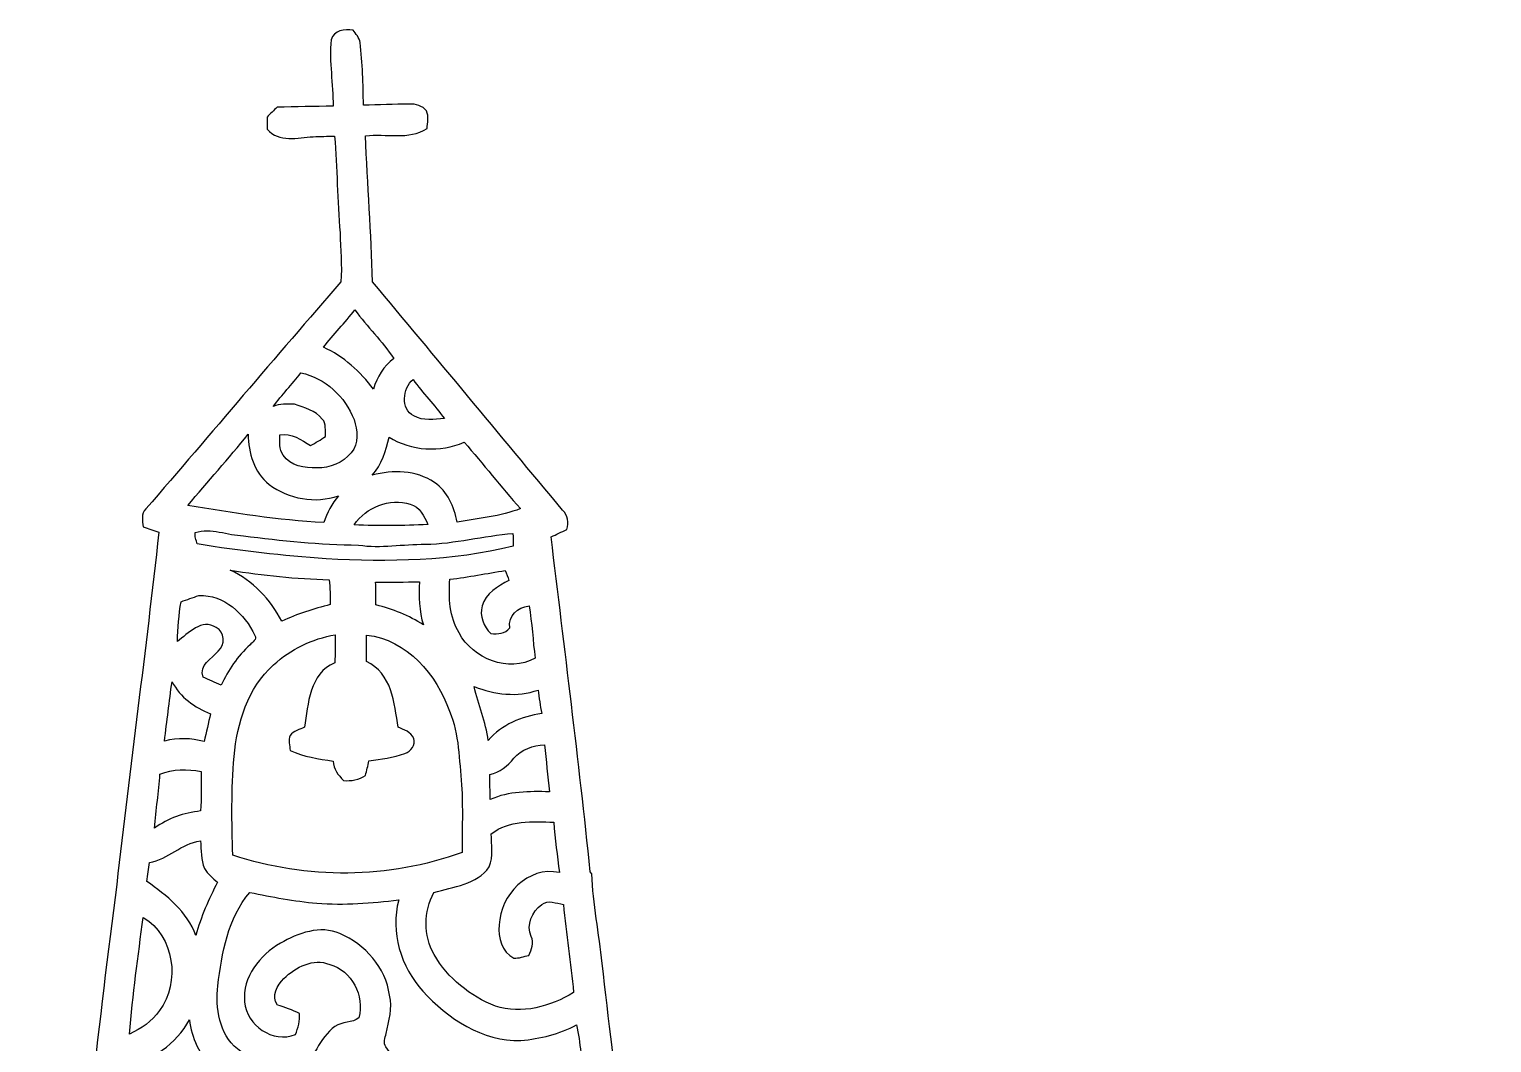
# Model space of a CAD drawing. Header units: centimetres. Extents: x -12.6 to 12.6, y -12.1 to 12.1.
# Drawn here: x -3.6 to 12.57, y 0.92 to 12.13 of the extents above; entities that cross this region are included whole.
import ezdxf

# ---------------------------------------------------------------- set-up
doc = ezdxf.new("R2010")
doc.units = ezdxf.units.CM
doc.header["$MEASUREMENT"] = 0
doc.layers.add('Camada 1', color=7, linetype='Continuous')

msp = doc.modelspace()

# ---------------------------------------------------------------- linework, layer by layer
at = {"layer": 'Camada 1', "color": 156}
for points, knots in [([(-0.26599, 12.0149), (-0.23459, 12.12285), (-0.11465, 12.13131), (-0.0208, 12.12215), (-0.0208, 12.12215), (0.00669, 12.0784), (0.04833, 12.03889), (0.05503, 11.98491), (0.05503, 11.98491), (0.08325, 11.75526), (0.08819, 11.52348), (0.09277, 11.29242), (0.09277, 11.29242), (0.26175, 11.29276), (0.43074, 11.30299), (0.60006, 11.3037), (0.60006, 11.3037), (0.67062, 11.30758), (0.74507, 11.2843), (0.79092, 11.22785), (0.79092, 11.22785), (0.81667, 11.16541), (0.79974, 11.09698), (0.79621, 11.03206), (0.79621, 11.03206), (0.59265, 10.90436), (0.34113, 10.97879), (0.11535, 10.95375), (0.11535, 10.95375), (0.1337, 10.4147), (0.18204, 9.87671), (0.19227, 9.33767), (0.19227, 9.33767), (0.89605, 8.49806), (1.59349, 7.65315), (2.29551, 6.81177), (2.29551, 6.81177), (2.35725, 6.7564), (2.35937, 6.67385), (2.34314, 6.59765), (2.34314, 6.59765), (2.28389, 6.57153), (2.22566, 6.54368), (2.16746, 6.51581), (2.16746, 6.51581), (2.31775, 5.28214), (2.47227, 4.04812), (2.60173, 2.81235), (2.60173, 2.81235), (2.60173, 2.81235), (2.61725, 2.78977), (2.61725, 2.78977), (2.61725, 2.78977), (2.63455, 2.45709), (2.69662, 2.12865), (2.73297, 1.79811), (2.73297, 1.79811), (2.87584, 0.56161), (3.03035, -0.6738), (3.17112, -1.91065), (3.17112, -1.91065), (3.22403, -2.31281), (3.26214, -2.7178), (3.32422, -3.11855), (3.32422, -3.11855), (4.38043, -3.10656), (5.43665, -3.10727), (6.49286, -3.11962), (6.49286, -3.11962), (6.67315, -3.13055), (6.8594, -3.10339), (7.03509, -3.15701), (7.03509, -3.15701), (7.32225, -3.62408), (7.59882, -4.09787), (7.8867, -4.56459), (7.8867, -4.56459), (8.42186, -4.57059), (8.95702, -4.57129), (9.49254, -4.58082), (9.49254, -4.58082), (10.07674, -4.61432), (10.66411, -4.59105), (11.24937, -4.61222), (11.24937, -4.61222), (11.28854, -4.61785), (11.32592, -4.63232), (11.36438, -4.64397), (11.36438, -4.64397), (11.74396, -5.34882), (12.14049, -6.04485), (12.52643, -6.74616), (12.52643, -6.74616), (12.57123, -6.81601), (12.54266, -6.93985), (12.44635, -6.93914), (12.44635, -6.93914), (12.28936, -6.95147), (12.13131, -6.93666), (11.97468, -6.95466), (11.97468, -6.95466), (11.97892, -8.55169), (11.98138, -10.14835), (11.98633, -11.74537), (11.98633, -11.74537), (11.98421, -11.85969), (12.00396, -11.98138), (11.94717, -12.08722), (11.94717, -12.08722), (9.44633, -12.09428), (6.94513, -12.0904), (4.44429, -12.09286), (4.44429, -12.09286), (4.07987, -12.08546), (3.71615, -12.11721), (3.35138, -12.10556), (3.35138, -12.10556), (2.98626, -12.1098), (2.62078, -12.10768), (2.25565, -12.10522), (2.25565, -12.10522), (-2.43592, -12.11297), (-7.12786, -12.11297), (-11.81946, -12.11226), (-11.81946, -12.11226), (-11.83993, -12.10027), (-11.88085, -12.07628), (-11.90166, -12.06429), (-11.90166, -12.06429), (-11.92706, -11.87767), (-11.90201, -11.68822), (-11.92812, -11.50196), (-11.92812, -11.50196), (-11.93518, -10.54876), (-11.944, -9.59555), (-11.94928, -8.6427), (-11.94928, -8.6427), (-11.95246, -8.4194), (-11.944, -8.19538), (-11.96374, -7.97277), (-11.96374, -7.97277), (-11.97292, -7.63023), (-11.96869, -7.28768), (-11.97539, -6.94513), (-11.97539, -6.94513), (-12.1479, -6.94231), (-12.32182, -6.95678), (-12.49257, -6.93067), (-12.49257, -6.93067), (-12.555, -6.89081), (-12.5603, -6.80332), (-12.52502, -6.74404), (-12.52502, -6.74404), (-12.13943, -6.04307), (-11.74291, -5.34811), (-11.36437, -4.64361), (-11.36437, -4.64361), (-11.3044, -4.62562), (-11.24408, -4.60516), (-11.18058, -4.60798), (-11.18058, -4.60798), (-10.64118, -4.6034), (-10.10144, -4.59598), (-9.56204, -4.59387), (-9.56204, -4.59387), (-9.01135, -4.5614), (-8.4589, -4.57412), (-7.90751, -4.56564), (-7.90751, -4.56564), (-7.81614, -4.47111), (-7.75757, -4.35256), (-7.68984, -4.24144), (-7.68984, -4.24144), (-7.47182, -3.87984), (-7.25557, -3.5172), (-7.03509, -3.15736), (-7.03509, -3.15736), (-6.96207, -3.13584), (-6.88657, -3.12313), (-6.81002, -3.1242), (-6.81002, -3.1242), (-5.64339, -3.10444), (-4.47674, -3.1108), (-3.31045, -3.11538), (-3.31045, -3.11538), (-3.278, -2.71215), (-3.21627, -2.31174), (-3.17076, -1.90994), (-3.17076, -1.90994), (-2.9979, -0.38276), (-2.83491, 1.14547), (-2.63666, 2.66982), (-2.63666, 2.66982), (-2.48849, 3.9698), (-2.31281, 5.26661), (-2.17099, 6.56695), (-2.17099, 6.56695), (-2.22885, 6.58671), (-2.28635, 6.60717), (-2.34421, 6.62693), (-2.34421, 6.62693), (-2.34879, 6.695), (-2.37313, 6.77509), (-2.31245, 6.82554), (-2.31245, 6.82554), (-1.59315, 7.66234), (-0.88018, 8.50477), (-0.15628, 9.33767), (-0.15628, 9.33767), (-0.14464, 9.5183), (-0.15945, 9.69926), (-0.16615, 9.87954), (-0.16615, 9.87954), (-0.19437, 10.23619), (-0.19967, 10.59391), (-0.22613, 10.95021), (-0.22613, 10.95021), (-0.30514, 10.94775), (-0.38452, 10.94563), (-0.46355, 10.94281), (-0.46355, 10.94281), (-0.63287, 10.93082), (-0.84632, 10.87331), (-0.97084, 11.02642), (-0.97084, 11.02642), (-0.97155, 11.05993), (-0.97296, 11.12696), (-0.97367, 11.16047), (-0.97367, 11.16047), (-0.93698, 11.19716), (-0.89923, 11.23349), (-0.86077, 11.26842), (-0.86077, 11.26842), (-0.65475, 11.27125), (-0.44874, 11.27971), (-0.2427, 11.28006), (-0.2427, 11.28006), (-0.24236, 11.52489), (-0.28821, 11.77042), (-0.26599, 12.0149)], [0, 0, 0, 0, 0.01639344, 0.01639344, 0.01639344, 0.01639344, 0.03278689, 0.03278689, 0.03278689, 0.03278689, 0.04918033, 0.04918033, 0.04918033, 0.04918033, 0.06557377, 0.06557377, 0.06557377, 0.06557377, 0.08196721, 0.08196721, 0.08196721, 0.08196721, 0.09836066, 0.09836066, 0.09836066, 0.09836066, 0.1147541, 0.1147541, 0.1147541, 0.1147541, 0.13114754, 0.13114754, 0.13114754, 0.13114754, 0.14754098, 0.14754098, 0.14754098, 0.14754098, 0.16393443, 0.16393443, 0.16393443, 0.16393443, 0.18032787, 0.18032787, 0.18032787, 0.18032787, 0.19672131, 0.19672131, 0.19672131, 0.19672131, 0.21311475, 0.21311475, 0.21311475, 0.21311475, 0.2295082, 0.2295082, 0.2295082, 0.2295082, 0.24590164, 0.24590164, 0.24590164, 0.24590164, 0.26229508, 0.26229508, 0.26229508, 0.26229508, 0.27868852, 0.27868852, 0.27868852, 0.27868852, 0.29508197, 0.29508197, 0.29508197, 0.29508197, 0.31147541, 0.31147541, 0.31147541, 0.31147541, 0.32786885, 0.32786885, 0.32786885, 0.32786885, 0.3442623, 0.3442623, 0.3442623, 0.3442623, 0.36065574, 0.36065574, 0.36065574, 0.36065574, 0.37704918, 0.37704918, 0.37704918, 0.37704918, 0.39344262, 0.39344262, 0.39344262, 0.39344262, 0.40983607, 0.40983607, 0.40983607, 0.40983607, 0.42622951, 0.42622951, 0.42622951, 0.42622951, 0.44262295, 0.44262295, 0.44262295, 0.44262295, 0.45901639, 0.45901639, 0.45901639, 0.45901639, 0.47540984, 0.47540984, 0.47540984, 0.47540984, 0.49180328, 0.49180328, 0.49180328, 0.49180328, 0.50819672, 0.50819672, 0.50819672, 0.50819672, 0.52459016, 0.52459016, 0.52459016, 0.52459016, 0.54098361, 0.54098361, 0.54098361, 0.54098361, 0.55737705, 0.55737705, 0.55737705, 0.55737705, 0.57377049, 0.57377049, 0.57377049, 0.57377049, 0.59016393, 0.59016393, 0.59016393, 0.59016393, 0.60655738, 0.60655738, 0.60655738, 0.60655738, 0.62295082, 0.62295082, 0.62295082, 0.62295082, 0.63934426, 0.63934426, 0.63934426, 0.63934426, 0.6557377, 0.6557377, 0.6557377, 0.6557377, 0.67213115, 0.67213115, 0.67213115, 0.67213115, 0.68852459, 0.68852459, 0.68852459, 0.68852459, 0.70491803, 0.70491803, 0.70491803, 0.70491803, 0.72131148, 0.72131148, 0.72131148, 0.72131148, 0.73770492, 0.73770492, 0.73770492, 0.73770492, 0.75409836, 0.75409836, 0.75409836, 0.75409836, 0.7704918, 0.7704918, 0.7704918, 0.7704918, 0.78688525, 0.78688525, 0.78688525, 0.78688525, 0.80327869, 0.80327869, 0.80327869, 0.80327869, 0.81967213, 0.81967213, 0.81967213, 0.81967213, 0.83606557, 0.83606557, 0.83606557, 0.83606557, 0.85245902, 0.85245902, 0.85245902, 0.85245902, 0.86885246, 0.86885246, 0.86885246, 0.86885246, 0.8852459, 0.8852459, 0.8852459, 0.8852459, 0.90163934, 0.90163934, 0.90163934, 0.90163934, 0.91803279, 0.91803279, 0.91803279, 0.91803279, 0.93442623, 0.93442623, 0.93442623, 0.93442623, 0.95081967, 0.95081967, 0.95081967, 0.95081967, 0.96721311, 0.96721311, 0.96721311, 0.96721311, 1, 1, 1, 1]), ([(-0.34995, 8.61306), (-0.34995, 8.61306), (-0.34995, 8.61306), (-0.34995, 8.61306), (-0.34995, 8.61306), (-0.12417, 8.515), (0.05574, 8.3439), (0.20425, 8.15093), (0.20425, 8.15093), (0.24129, 8.28498), (0.3175, 8.40563), (0.42862, 8.49065), (0.42862, 8.49065), (0.29915, 8.68045), (0.1337, 8.84237), (-0.00175, 9.02793), (-0.00175, 9.02793), (-0.11253, 8.88505), (-0.23741, 8.75417), (-0.34995, 8.61306)], [0, 0, 0, 0, 0.16666667, 0.16666667, 0.16666667, 0.16666667, 0.33333333, 0.33333333, 0.33333333, 0.33333333, 0.5, 0.5, 0.5, 0.5, 0.66666667, 0.66666667, 0.66666667, 0.66666667, 1, 1, 1, 1]), ([(-0.90628, 7.9583), (-0.90628, 7.9583), (-0.90628, 7.9583), (-0.90628, 7.9583), (-0.90628, 7.9583), (-0.83149, 7.99076), (-0.74999, 7.98723), (-0.66993, 7.98371), (-0.66993, 7.98371), (-0.56161, 7.94314), (-0.43497, 7.91845), (-0.3623, 7.81931), (-0.3623, 7.81931), (-0.31396, 7.76781), (-0.33408, 7.69126), (-0.32702, 7.62775), (-0.32702, 7.62775), (-0.38028, 7.59071), (-0.43568, 7.55791), (-0.49213, 7.52686), (-0.49213, 7.52686), (-0.59619, 7.58966), (-0.70309, 7.66903), (-0.83219, 7.64399), (-0.83219, 7.64399), (-0.83007, 7.5692), (-0.84454, 7.48558), (-0.79516, 7.42173), (-0.79516, 7.42173), (-0.71825, 7.29755), (-0.55738, 7.27463), (-0.42333, 7.28062), (-0.42333, 7.28062), (-0.27905, 7.27145), (-0.13545, 7.33812), (-0.04268, 7.44748), (-0.04268, 7.44748), (0.04409, 7.54837), (0.02821, 7.69654), (-0.01128, 7.81402), (-0.01128, 7.81402), (-0.10971, 8.06484), (-0.32878, 8.27792), (-0.59831, 8.33013), (-0.59831, 8.33013), (-0.69956, 8.20525), (-0.80856, 8.08637), (-0.90628, 7.9583)], [0, 0, 0, 0, 0.07692308, 0.07692308, 0.07692308, 0.07692308, 0.15384615, 0.15384615, 0.15384615, 0.15384615, 0.23076923, 0.23076923, 0.23076923, 0.23076923, 0.30769231, 0.30769231, 0.30769231, 0.30769231, 0.38461538, 0.38461538, 0.38461538, 0.38461538, 0.46153846, 0.46153846, 0.46153846, 0.46153846, 0.53846154, 0.53846154, 0.53846154, 0.53846154, 0.61538462, 0.61538462, 0.61538462, 0.61538462, 0.69230769, 0.69230769, 0.69230769, 0.69230769, 0.76923077, 0.76923077, 0.76923077, 0.76923077, 0.84615385, 0.84615385, 0.84615385, 0.84615385, 1, 1, 1, 1]), ([(0.64947, 7.85424), (0.64947, 7.85424), (0.64947, 7.85424), (0.64947, 7.85424), (0.64947, 7.85424), (0.75211, 7.79426), (0.87524, 7.82038), (0.98777, 7.82425), (0.98777, 7.82425), (0.87841, 7.97348), (0.74965, 8.10683), (0.64065, 8.25641), (0.64065, 8.25641), (0.52492, 8.16186), (0.50305, 7.9308), (0.64947, 7.85424)], [0, 0, 0, 0, 0.2, 0.2, 0.2, 0.2, 0.4, 0.4, 0.4, 0.4, 0.6, 0.6, 0.6, 0.6, 1, 1, 1, 1]), ([(-1.85103, 6.86328), (-1.85103, 6.86328), (-1.85103, 6.86328), (-1.85103, 6.86328), (-1.85103, 6.86328), (-1.3522, 6.78108), (-0.85124, 6.70065), (-0.34571, 6.67419), (-0.34571, 6.67419), (-0.31255, 6.7839), (-0.25717, 6.88481), (-0.18379, 6.9723), (-0.18379, 6.9723), (-0.44097, 6.87916), (-0.73271, 6.93773), (-0.95144, 7.09577), (-0.95144, 7.09577), (-1.11583, 7.22877), (-1.1818, 7.44677), (-1.1818, 7.65174), (-1.1818, 7.65174), (-1.39912, 7.38433), (-1.62877, 7.12681), (-1.85103, 6.86328)], [0, 0, 0, 0, 0.14285714, 0.14285714, 0.14285714, 0.14285714, 0.28571429, 0.28571429, 0.28571429, 0.28571429, 0.42857143, 0.42857143, 0.42857143, 0.42857143, 0.57142857, 0.57142857, 0.57142857, 0.57142857, 0.71428571, 0.71428571, 0.71428571, 0.71428571, 1, 1, 1, 1]), ([(0.37535, 7.62105), (0.37535, 7.62105), (0.37535, 7.62105), (0.37535, 7.62105), (0.37535, 7.62105), (0.34361, 7.46831), (0.29527, 7.31626), (0.18944, 7.19771), (0.18944, 7.19771), (0.41697, 7.25981), (0.67556, 7.25523), (0.87665, 7.11904), (0.87665, 7.11904), (1.02446, 7.02132), (1.09395, 6.84812), (1.12888, 6.6809), (1.12888, 6.6809), (1.36384, 6.72146), (1.60584, 6.74229), (1.82986, 6.82907), (1.82986, 6.82907), (1.61325, 7.06613), (1.41993, 7.32401), (1.20614, 7.56355), (1.20614, 7.56355), (0.94085, 7.44748), (0.62123, 7.46583), (0.37535, 7.62105)], [0, 0, 0, 0, 0.125, 0.125, 0.125, 0.125, 0.25, 0.25, 0.25, 0.25, 0.375, 0.375, 0.375, 0.375, 0.5, 0.5, 0.5, 0.5, 0.625, 0.625, 0.625, 0.625, 0.75, 0.75, 0.75, 0.75, 1, 1, 1, 1]), ([(-0.00916, 6.64915), (-0.00916, 6.64915), (-0.00916, 6.64915), (-0.00916, 6.64915), (-0.00916, 6.64915), (0.26141, 6.6368), (0.53304, 6.63751), (0.80362, 6.65373), (0.80362, 6.65373), (0.76482, 6.74616), (0.71508, 6.84988), (0.61029, 6.87987), (0.61029, 6.87987), (0.38135, 6.94584), (0.12206, 6.84776), (-0.00916, 6.64915)], [0, 0, 0, 0, 0.2, 0.2, 0.2, 0.2, 0.4, 0.4, 0.4, 0.4, 0.6, 0.6, 0.6, 0.6, 1, 1, 1, 1]), ([(-1.76705, 6.56483), (-1.76705, 6.56483), (-1.76705, 6.56483), (-1.76705, 6.56483), (-1.76705, 6.56483), (-1.77835, 6.52144), (-1.75682, 6.48053), (-1.74483, 6.4396), (-1.74483, 6.4396), (-1.27316, 6.3574), (-0.79621, 6.31084), (-0.31962, 6.27203), (-0.31962, 6.27203), (0.37112, 6.23887), (1.07244, 6.24451), (1.74695, 6.41419), (1.74695, 6.41419), (1.7473, 6.46148), (1.74695, 6.5084), (1.74625, 6.5553), (1.74625, 6.5553), (1.42205, 6.5278), (1.10384, 6.44065), (0.77681, 6.43502), (0.77681, 6.43502), (0.53021, 6.43678), (0.28397, 6.38844), (0.03774, 6.42549), (0.03774, 6.42549), (-0.38805, 6.4329), (-0.81244, 6.4724), (-1.23401, 6.5285), (-1.23401, 6.5285), (-1.41111, 6.5345), (-1.59244, 6.61882), (-1.76705, 6.56483)], [0, 0, 0, 0, 0.1, 0.1, 0.1, 0.1, 0.2, 0.2, 0.2, 0.2, 0.3, 0.3, 0.3, 0.3, 0.4, 0.4, 0.4, 0.4, 0.5, 0.5, 0.5, 0.5, 0.6, 0.6, 0.6, 0.6, 0.7, 0.7, 0.7, 0.7, 0.8, 0.8, 0.8, 0.8, 1, 1, 1, 1]), ([(-1.38077, 6.14715), (-1.38077, 6.14715), (-1.38077, 6.14715), (-1.38077, 6.14715), (-1.38077, 6.14715), (-1.12994, 6.03462), (-0.93486, 5.82436), (-0.80997, 5.58236), (-0.80997, 5.58236), (-0.63887, 5.66454), (-0.4579, 5.72206), (-0.27374, 5.76721), (-0.27374, 5.76721), (-0.27552, 5.85927), (-0.27727, 5.95136), (-0.28645, 6.04307), (-0.28645, 6.04307), (-0.65298, 6.04979), (-1.01847, 6.09423), (-1.38077, 6.14715)], [0, 0, 0, 0, 0.16666667, 0.16666667, 0.16666667, 0.16666667, 0.33333333, 0.33333333, 0.33333333, 0.33333333, 0.5, 0.5, 0.5, 0.5, 0.66666667, 0.66666667, 0.66666667, 0.66666667, 1, 1, 1, 1]), ([(0.22718, 6.01591), (0.22718, 6.01591), (0.22718, 6.01591), (0.22718, 6.01591), (0.22718, 6.01591), (0.22895, 5.93195), (0.23071, 5.84763), (0.23106, 5.76333), (0.23106, 5.76333), (0.41627, 5.71675), (0.59655, 5.64832), (0.756, 5.54214), (0.756, 5.54214), (0.70731, 5.69701), (0.70202, 5.85998), (0.71402, 6.02051), (0.71402, 6.02051), (0.55174, 6.01591), (0.38946, 6.0152), (0.22718, 6.01591)], [0, 0, 0, 0, 0.16666667, 0.16666667, 0.16666667, 0.16666667, 0.33333333, 0.33333333, 0.33333333, 0.33333333, 0.5, 0.5, 0.5, 0.5, 0.66666667, 0.66666667, 0.66666667, 0.66666667, 1, 1, 1, 1]), ([(1.0488, 6.04767), (1.0488, 6.04767), (1.0488, 6.04767), (1.0488, 6.04767), (1.0488, 6.04767), (1.03222, 5.84517), (1.0421, 5.63209), (1.15076, 5.45394), (1.15076, 5.45394), (1.30527, 5.16573), (1.69579, 5.0112), (1.99248, 5.17455), (1.99248, 5.17455), (1.96497, 5.36751), (1.95896, 5.5626), (1.92369, 5.75415), (1.92369, 5.75415), (1.79846, 5.7358), (1.68839, 5.64761), (1.71167, 5.51074), (1.71167, 5.51074), (1.66051, 5.443), (1.57833, 5.44371), (1.50142, 5.44653), (1.50142, 5.44653), (1.42239, 5.52555), (1.373, 5.64056), (1.40475, 5.75203), (1.40475, 5.75203), (1.44039, 5.89597), (1.58221, 5.9683), (1.70074, 6.03566), (1.70074, 6.03566), (1.68839, 6.07236), (1.67534, 6.10904), (1.66158, 6.14503), (1.66158, 6.14503), (1.45696, 6.11328), (1.25448, 6.0706), (1.0488, 6.04767)], [0, 0, 0, 0, 0.09090909, 0.09090909, 0.09090909, 0.09090909, 0.18181818, 0.18181818, 0.18181818, 0.18181818, 0.27272727, 0.27272727, 0.27272727, 0.27272727, 0.36363636, 0.36363636, 0.36363636, 0.36363636, 0.45454545, 0.45454545, 0.45454545, 0.45454545, 0.54545455, 0.54545455, 0.54545455, 0.54545455, 0.63636364, 0.63636364, 0.63636364, 0.63636364, 0.72727273, 0.72727273, 0.72727273, 0.72727273, 0.81818182, 0.81818182, 0.81818182, 0.81818182, 1, 1, 1, 1]), ([(-1.9251, 5.79966), (-1.9251, 5.79966), (-1.9251, 5.79966), (-1.9251, 5.79966), (-1.9251, 5.79966), (-1.94804, 5.65431), (-1.96215, 5.50757), (-1.96532, 5.3601), (-1.96532, 5.3601), (-1.84714, 5.44617), (-1.69298, 5.6201), (-1.5367, 5.5139), (-1.5367, 5.5139), (-1.43722, 5.46946), (-1.43474, 5.31777), (-1.51306, 5.25215), (-1.51306, 5.25215), (-1.58996, 5.16819), (-1.72649, 5.10046), (-1.68027, 4.965), (-1.68027, 4.965), (-1.615, 4.93394), (-1.54905, 4.90431), (-1.48237, 4.87503), (-1.48237, 4.87503), (-1.40263, 5.04155), (-1.29928, 5.19818), (-1.16099, 5.32236), (-1.16099, 5.32236), (-1.13946, 5.35269), (-1.07667, 5.38339), (-1.10878, 5.42712), (-1.10878, 5.42712), (-1.22202, 5.6649), (-1.4485, 5.8794), (-1.7279, 5.86846), (-1.7279, 5.86846), (-1.79317, 5.84412), (-1.85949, 5.82259), (-1.9251, 5.79966)], [0, 0, 0, 0, 0.09090909, 0.09090909, 0.09090909, 0.09090909, 0.18181818, 0.18181818, 0.18181818, 0.18181818, 0.27272727, 0.27272727, 0.27272727, 0.27272727, 0.36363636, 0.36363636, 0.36363636, 0.36363636, 0.45454545, 0.45454545, 0.45454545, 0.45454545, 0.54545455, 0.54545455, 0.54545455, 0.54545455, 0.63636364, 0.63636364, 0.63636364, 0.63636364, 0.72727273, 0.72727273, 0.72727273, 0.72727273, 0.81818182, 0.81818182, 0.81818182, 0.81818182, 1, 1, 1, 1]), ([(0.12805, 5.43102), (0.12805, 5.43102), (0.12805, 5.43102), (0.12805, 5.43102), (0.12805, 5.43102), (0.127, 5.3333), (0.12593, 5.23558), (0.12488, 5.13749), (0.12488, 5.13749), (0.40674, 5.01085), (0.43497, 4.67642), (0.47554, 4.41006), (0.47554, 4.41006), (0.54115, 4.38396), (0.61877, 4.35892), (0.64876, 4.28766), (0.64876, 4.28766), (0.6738, 4.21604), (0.6163, 4.14231), (0.55068, 4.11868), (0.55068, 4.11868), (0.42157, 4.07775), (0.28716, 4.05587), (0.15346, 4.03895), (0.15346, 4.03895), (0.14076, 3.98531), (0.12805, 3.93135), (0.1157, 3.87738), (0.1157, 3.87738), (0.04268, 3.82905), (-0.04234, 3.81353), (-0.12841, 3.82198), (-0.12841, 3.82198), (-0.18696, 3.8816), (-0.23883, 3.94935), (-0.24129, 4.03684), (-0.24129, 4.03684), (-0.40323, 4.06011), (-0.56761, 4.08481), (-0.7179, 4.15395), (-0.7179, 4.15395), (-0.72143, 4.20899), (-0.74471, 4.26826), (-0.71683, 4.32045), (-0.71683, 4.32045), (-0.68155, 4.37337), (-0.61312, 4.38502), (-0.55915, 4.41113), (-0.55915, 4.41113), (-0.52105, 4.66653), (-0.5027, 5.00873), (-0.22542, 5.12339), (-0.22542, 5.12339), (-0.21872, 5.22639), (-0.21836, 5.32977), (-0.22014, 5.43277), (-0.22014, 5.43277), (-0.47271, 5.39009), (-0.71472, 5.27614), (-0.90099, 5.1001), (-0.90099, 5.1001), (-1.18533, 4.84504), (-1.30703, 4.45664), (-1.33738, 4.08622), (-1.33738, 4.08622), (-1.37089, 3.72426), (-1.36313, 3.35915), (-1.3529, 2.99614), (-1.3529, 2.99614), (-0.53552, 2.72696), (0.37394, 2.72837), (1.18321, 3.02682), (1.18321, 3.02682), (1.18285, 3.27518), (1.19415, 3.52424), (1.17756, 3.7726), (1.17756, 3.7726), (1.15076, 4.04671), (1.15217, 4.32927), (1.04422, 4.58786), (1.04422, 4.58786), (0.90134, 4.99251), (0.57714, 5.37915), (0.12805, 5.43102)], [0, 0, 0, 0, 0.04545455, 0.04545455, 0.04545455, 0.04545455, 0.09090909, 0.09090909, 0.09090909, 0.09090909, 0.13636364, 0.13636364, 0.13636364, 0.13636364, 0.18181818, 0.18181818, 0.18181818, 0.18181818, 0.22727273, 0.22727273, 0.22727273, 0.22727273, 0.27272727, 0.27272727, 0.27272727, 0.27272727, 0.31818182, 0.31818182, 0.31818182, 0.31818182, 0.36363636, 0.36363636, 0.36363636, 0.36363636, 0.40909091, 0.40909091, 0.40909091, 0.40909091, 0.45454545, 0.45454545, 0.45454545, 0.45454545, 0.5, 0.5, 0.5, 0.5, 0.54545455, 0.54545455, 0.54545455, 0.54545455, 0.59090909, 0.59090909, 0.59090909, 0.59090909, 0.63636364, 0.63636364, 0.63636364, 0.63636364, 0.68181818, 0.68181818, 0.68181818, 0.68181818, 0.72727273, 0.72727273, 0.72727273, 0.72727273, 0.77272727, 0.77272727, 0.77272727, 0.77272727, 0.81818182, 0.81818182, 0.81818182, 0.81818182, 0.86363636, 0.86363636, 0.86363636, 0.86363636, 0.90909091, 0.90909091, 0.90909091, 0.90909091, 1, 1, 1, 1]), ([(-2.02459, 4.91348), (-2.02459, 4.91348), (-2.02459, 4.91348), (-2.02459, 4.91348), (-2.02459, 4.91348), (-2.05563, 4.69547), (-2.07997, 4.4764), (-2.10819, 4.25803), (-2.10819, 4.25803), (-1.96391, 4.29718), (-1.81256, 4.29153), (-1.66933, 4.25167), (-1.66933, 4.25167), (-1.64465, 4.35468), (-1.62207, 4.45805), (-1.59807, 4.56106), (-1.59807, 4.56106), (-1.77553, 4.62738), (-1.9325, 4.74486), (-2.02459, 4.91348)], [0, 0, 0, 0, 0.16666667, 0.16666667, 0.16666667, 0.16666667, 0.33333333, 0.33333333, 0.33333333, 0.33333333, 0.5, 0.5, 0.5, 0.5, 0.66666667, 0.66666667, 0.66666667, 0.66666667, 1, 1, 1, 1]), ([(1.31726, 4.86092), (1.31726, 4.86092), (1.31726, 4.86092), (1.31726, 4.86092), (1.31726, 4.86092), (1.36136, 4.65949), (1.44426, 4.46829), (1.47355, 4.26295), (1.47355, 4.26295), (1.61995, 4.44324), (1.84043, 4.52825), (2.06375, 4.56352), (2.06375, 4.56352), (2.04823, 4.6496), (2.03412, 4.73604), (2.02459, 4.82282), (2.02459, 4.82282), (1.79351, 4.73957), (1.54164, 4.77166), (1.31726, 4.86092)], [0, 0, 0, 0, 0.16666667, 0.16666667, 0.16666667, 0.16666667, 0.33333333, 0.33333333, 0.33333333, 0.33333333, 0.5, 0.5, 0.5, 0.5, 0.66666667, 0.66666667, 0.66666667, 0.66666667, 1, 1, 1, 1]), ([(1.75648, 4.06717), (1.75648, 4.06717), (1.75648, 4.06717), (1.75648, 4.06717), (1.75648, 4.06717), (1.68768, 3.98003), (1.59878, 3.91266), (1.48907, 3.88832), (1.48907, 3.88832), (1.49119, 3.79623), (1.49224, 3.70416), (1.49542, 3.61209), (1.49542, 3.61209), (1.7011, 3.70311), (1.92792, 3.70275), (2.14841, 3.69639), (2.14841, 3.69639), (2.13501, 3.87068), (2.11067, 4.04388), (2.09479, 4.21781), (2.09479, 4.21781), (1.96885, 4.20792), (1.83832, 4.17018), (1.75648, 4.06717)], [0, 0, 0, 0, 0.14285714, 0.14285714, 0.14285714, 0.14285714, 0.28571429, 0.28571429, 0.28571429, 0.28571429, 0.42857143, 0.42857143, 0.42857143, 0.42857143, 0.57142857, 0.57142857, 0.57142857, 0.57142857, 0.71428571, 0.71428571, 0.71428571, 0.71428571, 1, 1, 1, 1]), ([(-2.15793, 3.89078), (-2.15793, 3.89078), (-2.15793, 3.89078), (-2.15793, 3.89078), (-2.15793, 3.89078), (-2.16464, 3.79341), (-2.17275, 3.69605), (-2.18546, 3.59903), (-2.18546, 3.59903), (-2.20451, 3.49885), (-2.20839, 3.39653), (-2.21791, 3.29494), (-2.21791, 3.29494), (-2.06974, 3.40501), (-1.89123, 3.46357), (-1.70956, 3.48473), (-1.70956, 3.48473), (-1.69969, 3.63044), (-1.69932, 3.77684), (-1.7032, 3.92289), (-1.7032, 3.92289), (-1.85525, 3.94582), (-2.01436, 3.95676), (-2.15793, 3.89078)], [0, 0, 0, 0, 0.14285714, 0.14285714, 0.14285714, 0.14285714, 0.28571429, 0.28571429, 0.28571429, 0.28571429, 0.42857143, 0.42857143, 0.42857143, 0.42857143, 0.57142857, 0.57142857, 0.57142857, 0.57142857, 0.71428571, 0.71428571, 0.71428571, 0.71428571, 1, 1, 1, 1]), ([(1.50636, 3.2332), (1.50636, 3.2332), (1.50636, 3.2332), (1.50636, 3.2332), (1.50636, 3.2332), (1.50566, 3.11221), (1.5307, 2.98272), (1.48378, 2.86737), (1.48378, 2.86737), (1.35042, 2.66664), (1.08338, 2.65148), (0.87277, 2.58304), (0.87277, 2.58304), (0.75564, 2.37348), (0.7553, 2.10538), (0.87524, 1.89688), (0.87524, 1.89688), (1.02234, 1.63371), (1.27423, 1.43756), (1.55117, 1.32537), (1.55117, 1.32537), (1.84291, 1.23225), (2.16181, 1.32045), (2.41582, 1.47708), (2.41582, 1.47708), (2.3876, 1.80269), (2.33362, 2.12548), (2.3047, 2.45075), (2.3047, 2.45075), (2.22603, 2.46238), (2.13501, 2.50613), (2.06375, 2.45004), (2.06375, 2.45004), (1.95896, 2.37172), (1.88911, 2.22391), (1.94839, 2.0969), (1.94839, 2.0969), (1.98402, 2.0253), (1.95192, 1.95403), (1.92158, 1.8877), (1.92158, 1.8877), (1.86655, 1.87571), (1.81256, 1.85313), (1.75612, 1.85773), (1.75612, 1.85773), (1.62102, 1.92158), (1.58184, 2.08704), (1.59349, 2.22391), (1.59349, 2.22391), (1.60584, 2.55481), (1.91135, 2.87867), (2.25953, 2.80387), (2.25953, 2.80387), (2.23872, 2.98908), (2.20768, 3.17324), (2.19709, 3.35986), (2.19709, 3.35986), (1.96249, 3.37219), (1.70461, 3.38278), (1.50636, 3.2332)], [0, 0, 0, 0, 0.0625, 0.0625, 0.0625, 0.0625, 0.125, 0.125, 0.125, 0.125, 0.1875, 0.1875, 0.1875, 0.1875, 0.25, 0.25, 0.25, 0.25, 0.3125, 0.3125, 0.3125, 0.3125, 0.375, 0.375, 0.375, 0.375, 0.4375, 0.4375, 0.4375, 0.4375, 0.5, 0.5, 0.5, 0.5, 0.5625, 0.5625, 0.5625, 0.5625, 0.625, 0.625, 0.625, 0.625, 0.6875, 0.6875, 0.6875, 0.6875, 0.75, 0.75, 0.75, 0.75, 0.8125, 0.8125, 0.8125, 0.8125, 0.875, 0.875, 0.875, 0.875, 1, 1, 1, 1]), ([(-2.27365, 2.91358), (-2.27365, 2.91358), (-2.27365, 2.91358), (-2.27365, 2.91358), (-2.27365, 2.91358), (-2.28353, 2.84444), (-2.2941, 2.77529), (-2.3047, 2.70651), (-2.3047, 2.70651), (-2.08173, 2.55235), (-1.85878, 2.37031), (-1.76142, 2.10784), (-1.76142, 2.10784), (-1.7039, 2.31315), (-1.6196, 2.50825), (-1.52047, 2.69662), (-1.52047, 2.69662), (-1.57268, 2.74284), (-1.63159, 2.78518), (-1.66652, 2.84692), (-1.66652, 2.84692), (-1.70602, 2.94428), (-1.70249, 3.05187), (-1.70956, 3.15489), (-1.70956, 3.15489), (-1.92122, 3.12632), (-2.06587, 2.94957), (-2.27365, 2.91358)], [0, 0, 0, 0, 0.125, 0.125, 0.125, 0.125, 0.25, 0.25, 0.25, 0.25, 0.375, 0.375, 0.375, 0.375, 0.5, 0.5, 0.5, 0.5, 0.625, 0.625, 0.625, 0.625, 0.75, 0.75, 0.75, 0.75, 1, 1, 1, 1]), ([(-1.16382, 2.58409), (-1.16382, 2.58409), (-1.16382, 2.58409), (-1.16382, 2.58409), (-1.16382, 2.58409), (-1.40794, 2.30152), (-1.47355, 1.91099), (-1.5187, 1.55117), (-1.5187, 1.55117), (-1.54235, 1.30562), (-1.50671, 1.01635), (-1.30069, 0.85231), (-1.30069, 0.85231), (-1.11512, 0.70309), (-0.87488, 0.5976), (-0.63324, 0.61841), (-0.63324, 0.61841), (-0.44732, 0.72918), (-0.39899, 0.9779), (-0.22294, 1.10208), (-0.22294, 1.10208), (-0.14323, 1.15675), (-0.0314, 1.13736), (0.04234, 1.19803), (0.04234, 1.19803), (0.10688, 1.44073), (-0.03598, 1.71767), (-0.28081, 1.78752), (-0.28081, 1.78752), (-0.46426, 1.8609), (-0.65546, 1.75753), (-0.78668, 1.6323), (-0.78668, 1.6323), (-0.86395, 1.55787), (-0.92816, 1.43862), (-0.85865, 1.33772), (-0.85865, 1.33772), (-0.7754, 1.31375), (-0.69391, 1.28269), (-0.6156, 1.24495), (-0.6156, 1.24495), (-0.60854, 1.16382), (-0.62793, 1.08584), (-0.6604, 1.01177), (-0.6604, 1.01177), (-0.90874, 0.91052), (-1.20049, 1.11371), (-1.22166, 1.373), (-1.22166, 1.373), (-1.25165, 1.64818), (-1.05127, 1.88948), (-0.82656, 2.0214), (-0.82656, 2.0214), (-0.63146, 2.13325), (-0.38664, 2.22532), (-0.16686, 2.12865), (-0.16686, 2.12865), (0.10936, 2.0073), (0.34008, 1.7519), (0.38099, 1.44604), (0.38099, 1.44604), (0.41697, 1.30457), (0.37394, 1.16134), (0.34254, 1.0234), (0.34254, 1.0234), (0.33513, 0.97508), (0.30797, 0.91968), (0.34183, 0.87488), (0.34183, 0.87488), (0.52351, 0.61241), (0.70943, 0.35243), (0.89041, 0.0896), (0.89041, 0.0896), (1.10384, 0.29491), (1.32362, 0.51893), (1.61854, 0.60006), (1.61854, 0.60006), (1.9191, 0.70097), (2.24367, 0.62934), (2.52764, 0.51047), (2.52764, 0.51047), (2.50577, 0.71366), (2.49132, 0.91827), (2.45004, 1.11865), (2.45004, 1.11865), (2.26024, 1.01706), (2.04681, 0.9659), (1.83373, 0.94438), (1.83373, 0.94438), (1.40899, 0.93732), (1.0241, 1.18638), (0.7493, 1.4926), (0.7493, 1.4926), (0.50517, 1.76072), (0.38664, 2.14524), (0.4826, 2.50048), (0.4826, 2.50048), (0.18167, 2.46591), (-0.1203, 2.44086), (-0.42298, 2.46415), (-0.42298, 2.46415), (-0.67274, 2.48813), (-0.91897, 2.53259), (-1.16382, 2.58409)], [0, 0, 0, 0, 0.03703704, 0.03703704, 0.03703704, 0.03703704, 0.07407407, 0.07407407, 0.07407407, 0.07407407, 0.11111111, 0.11111111, 0.11111111, 0.11111111, 0.14814815, 0.14814815, 0.14814815, 0.14814815, 0.18518519, 0.18518519, 0.18518519, 0.18518519, 0.22222222, 0.22222222, 0.22222222, 0.22222222, 0.25925926, 0.25925926, 0.25925926, 0.25925926, 0.2962963, 0.2962963, 0.2962963, 0.2962963, 0.33333333, 0.33333333, 0.33333333, 0.33333333, 0.37037037, 0.37037037, 0.37037037, 0.37037037, 0.40740741, 0.40740741, 0.40740741, 0.40740741, 0.44444444, 0.44444444, 0.44444444, 0.44444444, 0.48148148, 0.48148148, 0.48148148, 0.48148148, 0.51851852, 0.51851852, 0.51851852, 0.51851852, 0.55555556, 0.55555556, 0.55555556, 0.55555556, 0.59259259, 0.59259259, 0.59259259, 0.59259259, 0.62962963, 0.62962963, 0.62962963, 0.62962963, 0.66666667, 0.66666667, 0.66666667, 0.66666667, 0.7037037, 0.7037037, 0.7037037, 0.7037037, 0.74074074, 0.74074074, 0.74074074, 0.74074074, 0.77777778, 0.77777778, 0.77777778, 0.77777778, 0.81481481, 0.81481481, 0.81481481, 0.81481481, 0.85185185, 0.85185185, 0.85185185, 0.85185185, 0.88888889, 0.88888889, 0.88888889, 0.88888889, 0.92592593, 0.92592593, 0.92592593, 0.92592593, 1, 1, 1, 1]), ([(-2.34209, 2.30786), (-2.34209, 2.30786), (-2.34209, 2.30786), (-2.34209, 2.30786), (-2.34209, 2.30786), (-2.401, 1.87888), (-2.46027, 1.44885), (-2.49485, 1.01706), (-2.49485, 1.01706), (-2.36714, 1.07738), (-2.24437, 1.15746), (-2.16429, 1.27669), (-2.16429, 1.27669), (-1.9297, 1.59032), (-1.99848, 2.10007), (-2.34209, 2.30786)], [0, 0, 0, 0, 0.2, 0.2, 0.2, 0.2, 0.4, 0.4, 0.4, 0.4, 0.6, 0.6, 0.6, 0.6, 1, 1, 1, 1]), ([(-2.54141, 0.63887), (-2.54141, 0.63887), (-2.54141, 0.63887), (-2.54141, 0.63887), (-2.54141, 0.63887), (-2.57527, 0.44767), (-2.60103, 0.25435), (-2.60139, 0.05997), (-2.60139, 0.05997), (-2.42922, 0.23988), (-2.18687, 0.34008), (-1.94132, 0.36194), (-1.94132, 0.36194), (-1.59773, 0.35806), (-1.30527, 0.15275), (-1.06503, -0.07372), (-1.06503, -0.07372), (-0.98918, 0.04585), (-0.90557, 0.16087), (-0.82832, 0.27975), (-0.82832, 0.27975), (-1.0996, 0.34361), (-1.37442, 0.4445), (-1.57339, 0.64805), (-1.57339, 0.64805), (-1.72191, 0.78387), (-1.80974, 0.9772), (-1.83127, 1.17615), (-1.83127, 1.17615), (-1.97731, 0.90099), (-2.25248, 0.73096), (-2.54141, 0.63887)], [0, 0, 0, 0, 0.11111111, 0.11111111, 0.11111111, 0.11111111, 0.22222222, 0.22222222, 0.22222222, 0.22222222, 0.33333333, 0.33333333, 0.33333333, 0.33333333, 0.44444444, 0.44444444, 0.44444444, 0.44444444, 0.55555556, 0.55555556, 0.55555556, 0.55555556, 0.66666667, 0.66666667, 0.66666667, 0.66666667, 0.77777778, 0.77777778, 0.77777778, 0.77777778, 1, 1, 1, 1])]:
    msp.add_open_spline(points, degree=3, knots=knots, dxfattribs=at)

doc.saveas('drawing.dxf')
